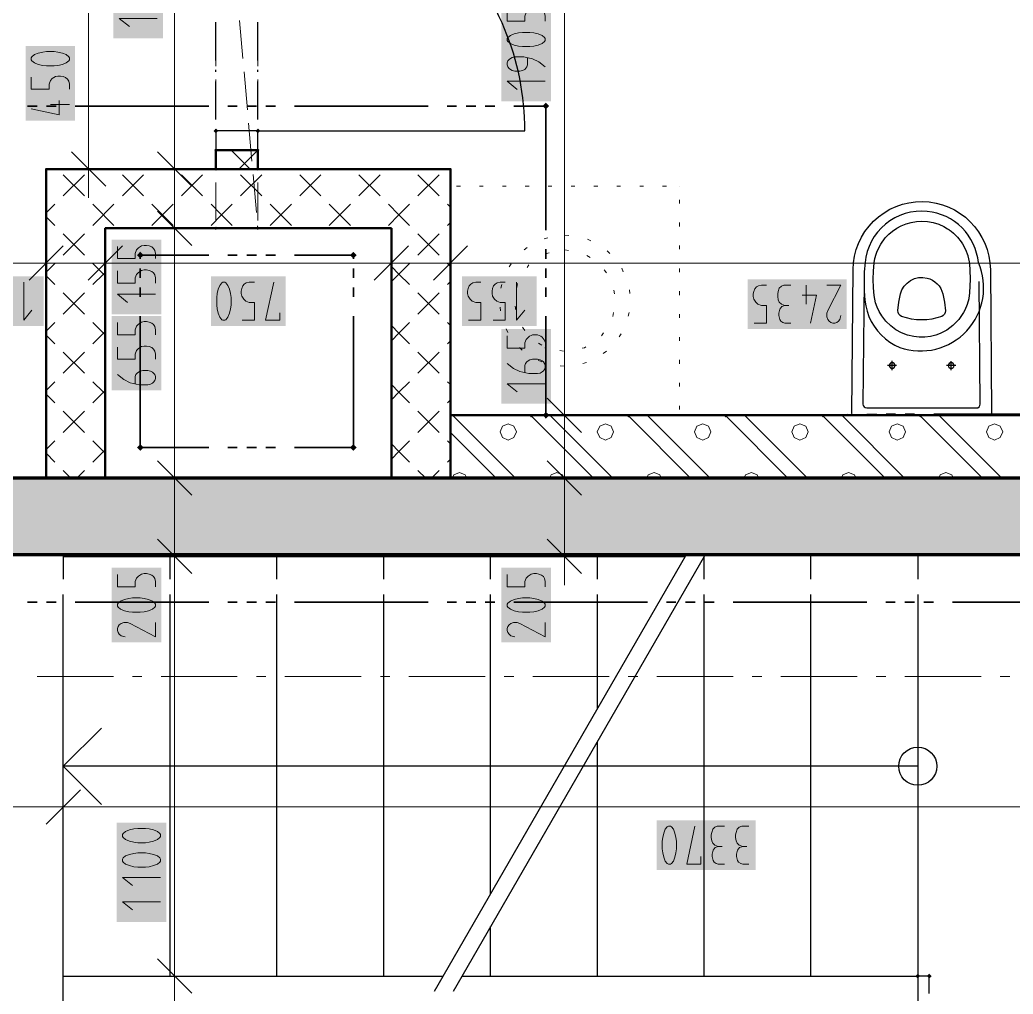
# Model space of a CAD drawing. Header units: millimetres. Extents: x 0 to 594, y 0 to 420.
# Drawn here: x 509.23 to 535.92, y 236.55 to 262.72 of the extents above; entities that cross this region are included whole.
import ezdxf

# ---------------------------------------------------------------- set-up
doc = ezdxf.new("R2010")
doc.units = ezdxf.units.MM
doc.header["$LTSCALE"] = 8
for name, color, linetype in [('PDF_Dokresleni pod rovinou rezu', 7, 'Continuous'), ('PDF_Dvere', 7, 'Continuous'), ('PDF_Instalacni prizdivky', 7, 'Continuous'), ('PDF_Koty delkove', 7, 'Continuous'), ('PDF_Osy hlavni', 7, 'Continuous'), ('PDF_Pozarni useky', 7, 'Continuous'), ('PDF_Preklady', 7, 'Continuous'), ('PDF_Pricky CP', 7, 'Continuous'), ('PDF_Pricky zdene', 7, 'Continuous'), ('PDF_Sanita', 7, 'Continuous'), ('PDF_Schody 2D', 7, 'Continuous'), ('PDF_Steny obvodove nosne', 7, 'Continuous')]:
    doc.layers.add(name, color=color, linetype=linetype)

msp = doc.modelspace()

# ---------------------------------------------------------------- linework, layer by layer
at = {"layer": 'PDF_Dokresleni pod rovinou rezu', "lineweight": 25}
msp.add_lwpolyline([(533.669, 236.574), (533.669, 237.037), (533.362, 237.037)], dxfattribs=at)
at = {"layer": 'PDF_Dokresleni pod rovinou rezu', "lineweight": 25, "transparency": 33554559}
for points in [[(533.426, 237.037), (533.362, 236.973), (533.362, 237.101), (533.298, 237.037)], [(533.669, 236.973), (533.605, 237.037), (533.734, 237.037), (533.669, 237.101)], [(533.734, 237.037), (533.669, 236.973), (533.669, 237.101), (533.605, 237.037)]]:
    msp.add_solid(points, dxfattribs=at)
at = {"layer": 'PDF_Dvere', "lineweight": 25}
msp.add_lwpolyline([(515.63, 259.79), (515.63, 259.741), (522.805, 259.741, 0.414214), (515.63, 266.916), (515.63, 266.401)], format="xyb", dxfattribs=at)
for points in [[(514.502, 261.635), (514.502, 262.66)], [(515.63, 261.635), (515.63, 262.66)], [(514.502, 261.327), (514.502, 261.378)], [(515.63, 261.327), (515.63, 261.378)], [(514.502, 260.046), (514.502, 261.071)], [(515.63, 260.046), (515.63, 261.071)], [(514.502, 259.741), (514.502, 259.79)]]:
    msp.add_lwpolyline(points, dxfattribs=at)
msp.add_lwpolyline([(514.502, 259.741), (514.502, 259.228), (515.63, 259.228), (515.63, 259.741)], close=True, dxfattribs=at)
at = {"layer": 'PDF_Dvere', "lineweight": 25, "transparency": 33554559}
for points in [[(514.502, 259.677), (514.438, 259.741), (514.566, 259.741), (514.502, 259.805)], [(515.63, 259.677), (515.566, 259.741), (515.694, 259.741), (515.63, 259.805)]]:
    msp.add_solid(points, dxfattribs=at)
at = {"layer": 'PDF_Instalacni prizdivky', "lineweight": 50}
msp.add_lwpolyline([(520.806, 250.413), (544.996, 250.413), (545.816, 250.413), (545.816, 252.105), (545.764, 252.105), (520.806, 252.105)], close=True, dxfattribs=at)
at = {"layer": 'PDF_Instalacni prizdivky', "lineweight": 9}
for points in [[(522.553, 250.413), (520.862, 252.105)], [(523.01, 252.048), (522.953, 252.105)], [(524.644, 250.413), (523.01, 252.048)], [(525.167, 250.413), (523.476, 252.105)], [(525.623, 252.048), (525.567, 252.105)], [(527.258, 250.413), (525.623, 252.048)], [(527.781, 250.413), (526.09, 252.105)], [(528.237, 252.048), (528.181, 252.105)], [(529.872, 250.413), (528.237, 252.048)], [(530.395, 250.413), (528.703, 252.105)], [(530.851, 252.048), (530.794, 252.105)], [(532.486, 250.413), (530.851, 252.048)], [(533.008, 250.413), (531.317, 252.105)], [(533.464, 252.048), (533.408, 252.105)], [(535.099, 250.413), (533.464, 252.048)], [(535.622, 250.413), (533.931, 252.105)], [(530.197, 251.876), (530.042, 251.811), (529.978, 251.656), (530.042, 251.501), (530.197, 251.437), (530.353, 251.501), (530.417, 251.656), (530.353, 251.811), (530.197, 251.876)], [(522.031, 250.413), (520.806, 251.638)], [(521.242, 250.413), (521.204, 250.505), (521.049, 250.569), (520.894, 250.505), (520.856, 250.413)], [(523.856, 250.413), (523.818, 250.505), (523.663, 250.569), (523.508, 250.505), (523.47, 250.413)], [(526.47, 250.413), (526.432, 250.505), (526.277, 250.569), (526.121, 250.505), (526.084, 250.413)], [(529.083, 250.413), (529.046, 250.505), (528.89, 250.569), (528.735, 250.505), (528.697, 250.413)], [(531.697, 250.413), (531.659, 250.505), (531.504, 250.569), (531.349, 250.505), (531.311, 250.413)], [(534.311, 250.413), (534.273, 250.505), (534.118, 250.569), (533.963, 250.505), (533.925, 250.413)]]:
    msp.add_lwpolyline(points, dxfattribs=at)
for points in [[(522.356, 251.876), (522.201, 251.811), (522.137, 251.656), (522.201, 251.501), (522.356, 251.437), (522.511, 251.501), (522.576, 251.656), (522.511, 251.811)], [(524.97, 251.876), (524.815, 251.811), (524.75, 251.656), (524.815, 251.501), (524.97, 251.437), (525.125, 251.501), (525.189, 251.656), (525.125, 251.811)], [(527.584, 251.876), (527.428, 251.811), (527.364, 251.656), (527.428, 251.501), (527.584, 251.437), (527.739, 251.501), (527.803, 251.656), (527.739, 251.811)], [(532.811, 251.876), (532.656, 251.811), (532.591, 251.656), (532.656, 251.501), (532.811, 251.437), (532.966, 251.501), (533.031, 251.656), (532.966, 251.811)], [(535.425, 251.876), (535.269, 251.811), (535.205, 251.656), (535.269, 251.501), (535.425, 251.437), (535.58, 251.501), (535.644, 251.656), (535.58, 251.811)]]:
    msp.add_lwpolyline(points, close=True, dxfattribs=at)
at = {"layer": 'PDF_Instalacni prizdivky', "lineweight": 9, "transparency": 33554559}
for points in [[(522.97, 252.044), (522.947, 252.067), (522.993, 252.067), (522.97, 252.09)], [(525.584, 252.044), (525.561, 252.067), (525.607, 252.067), (525.584, 252.09)], [(528.198, 252.044), (528.175, 252.067), (528.221, 252.067), (528.198, 252.09)], [(530.812, 252.044), (530.788, 252.067), (530.835, 252.067), (530.812, 252.09)], [(533.425, 252.044), (533.402, 252.067), (533.448, 252.067), (533.425, 252.09)]]:
    msp.add_solid(points, dxfattribs=at)
at = {"layer": 'PDF_Koty delkove', "lineweight": 18}
for points in [[(523.866, 248.312), (523.866, 250.413), (523.866, 251.625), (523.866, 252.105), (523.866, 271.631), (523.866, 273.117), (523.866, 330.055)], [(513.393, 237.037), (513.393, 248.312), (513.393, 250.413), (513.393, 257.127), (513.393, 258.716), (513.393, 271.631), (513.393, 273.117)], [(511.079, 258.716), (511.079, 263.328), (511.079, 271.631)], [(522.328, 263.018), (522.328, 262.69), (522.806, 262.69), (522.806, 262.827), (522.841, 262.922), (522.892, 262.977), (522.977, 263.031), (523.045, 263.045), (523.114, 263.045), (523.182, 263.031), (523.25, 263.004), (523.301, 262.963), (523.336, 262.909), (523.353, 262.827), (523.353, 262.69)], [(512.928, 262.761), (511.903, 262.761), (512.176, 262.543)], [(522.942, 262.388), (522.737, 262.388), (522.636, 262.374), (522.516, 262.347), (522.414, 262.306), (522.345, 262.252), (522.328, 262.224), (522.328, 262.17), (522.345, 262.142), (522.414, 262.088), (522.516, 262.046), (522.636, 262.019), (522.737, 262.005), (522.942, 262.005), (523.045, 262.019), (523.165, 262.046), (523.267, 262.088), (523.336, 262.142), (523.353, 262.17)], [(523.353, 262.17), (523.353, 262.224), (523.336, 262.252), (523.267, 262.306), (523.165, 262.347), (523.045, 262.374), (522.942, 262.388)], [(510.156, 261.871), (509.951, 261.871), (509.849, 261.857), (509.729, 261.83), (509.627, 261.789), (509.558, 261.735), (509.542, 261.707), (509.542, 261.653), (509.558, 261.625), (509.627, 261.57), (509.729, 261.529), (509.849, 261.501), (509.951, 261.487), (510.156, 261.487), (510.258, 261.501), (510.378, 261.529), (510.48, 261.57), (510.549, 261.625), (510.567, 261.653), (510.567, 261.707), (510.549, 261.735), (510.48, 261.789), (510.378, 261.83)], [(510.378, 261.83), (510.258, 261.857), (510.156, 261.871)], [(523.353, 261.458), (523.182, 261.595), (523.011, 261.677), (522.772, 261.731), (522.532, 261.731), (522.465, 261.717), (522.414, 261.69), (522.38, 261.663), (522.345, 261.622), (522.328, 261.567), (522.328, 261.513), (522.345, 261.458), (522.38, 261.417), (522.414, 261.389), (522.465, 261.361), (522.532, 261.348), (522.67, 261.348), (522.737, 261.361), (522.806, 261.389), (522.857, 261.458), (522.875, 261.513), (522.875, 261.704)], [(509.542, 261.187), (509.542, 260.858), (510.019, 260.858), (510.019, 260.996), (510.054, 261.091), (510.105, 261.146), (510.19, 261.2), (510.258, 261.214), (510.327, 261.214), (510.395, 261.2), (510.463, 261.173), (510.514, 261.132), (510.549, 261.078), (510.567, 260.996), (510.567, 260.858)], [(523.353, 261.074), (522.328, 261.074), (522.601, 260.856)], [(510.293, 260.557), (510.293, 260.173), (509.542, 260.338)], [(510.567, 260.448), (510.054, 260.448)], [(511.54, 258.255), (510.618, 259.177)], [(513.854, 258.255), (512.932, 259.177)], [(511.848, 258.716), (511.079, 258.716), (510.31, 258.716)], [(511.079, 258.716), (511.079, 257.947)], [(514.162, 258.716), (513.393, 258.716), (512.624, 258.716)], [(513.854, 256.666), (512.932, 257.588)], [(514.162, 257.127), (513.393, 257.127), (512.624, 257.127)], [(509.941, 256.96), (509.941, 256.191), (509.941, 255.422)], [(511.53, 256.96), (511.53, 256.191), (511.53, 255.422)], [(519.217, 256.96), (519.217, 256.191), (519.217, 255.422)], [(520.806, 256.96), (520.806, 256.191), (520.806, 255.422)], [(510.402, 256.652), (509.48, 255.73)], [(511.991, 256.652), (511.068, 255.73)], [(511.856, 256.639), (511.856, 256.311), (512.333, 256.311), (512.333, 256.448), (512.368, 256.543), (512.419, 256.598), (512.505, 256.652)], [(512.505, 256.652), (512.572, 256.666), (512.641, 256.666), (512.71, 256.652), (512.777, 256.625), (512.828, 256.584), (512.863, 256.53), (512.881, 256.448), (512.881, 256.311)], [(519.678, 256.652), (518.756, 255.73)], [(521.267, 256.652), (520.345, 255.73)], [(545.764, 256.191), (529.394, 256.191), (520.806, 256.191), (519.217, 256.191), (511.53, 256.191), (509.941, 256.191), (496.155, 256.191)], [(511.856, 255.982), (511.856, 255.653), (512.333, 255.653), (512.333, 255.791), (512.368, 255.886), (512.419, 255.941), (512.505, 255.995), (512.572, 256.009), (512.641, 256.009), (512.71, 255.995), (512.777, 255.968), (512.828, 255.927), (512.863, 255.873), (512.881, 255.791), (512.881, 255.653)], [(509.338, 255.678), (509.338, 254.653), (509.557, 254.926)], [(515.209, 254.653), (515.537, 254.653), (515.537, 255.131), (515.4, 255.131), (515.305, 255.166), (515.25, 255.217), (515.195, 255.302), (515.181, 255.37), (515.181, 255.438), (515.195, 255.507), (515.223, 255.575), (515.264, 255.626), (515.318, 255.661), (515.4, 255.678), (515.537, 255.678)], [(516.222, 254.857), (516.222, 254.653), (515.838, 254.653), (516.057, 255.678)], [(521.294, 254.653), (521.622, 254.653), (521.622, 255.131), (521.485, 255.131), (521.39, 255.166), (521.335, 255.217), (521.281, 255.302), (521.267, 255.37), (521.267, 255.438), (521.281, 255.507), (521.308, 255.575), (521.349, 255.626), (521.403, 255.661), (521.485, 255.678), (521.622, 255.678)], [(521.951, 254.653), (522.279, 254.653), (522.279, 255.131), (522.142, 255.131), (522.047, 255.166), (521.992, 255.217), (521.938, 255.302), (521.924, 255.37), (521.924, 255.438), (521.938, 255.507), (521.965, 255.575), (522.006, 255.626), (522.06, 255.661), (522.142, 255.678), (522.279, 255.678)], [(522.581, 255.678), (522.581, 254.653), (522.799, 254.926)], [(528.97, 254.576), (529.298, 254.576), (529.298, 255.053), (529.161, 255.053), (529.066, 255.088), (529.011, 255.14), (528.957, 255.225), (528.943, 255.292), (528.943, 255.361), (528.957, 255.43), (528.984, 255.497), (529.025, 255.549), (529.079, 255.583), (529.161, 255.601), (529.298, 255.601)], [(529.614, 255.43), (529.6, 255.361), (529.6, 255.292), (529.614, 255.207), (529.641, 255.14), (529.696, 255.088), (529.791, 255.053)], [(529.955, 255.601), (529.764, 255.601), (529.696, 255.566), (529.641, 255.515), (529.614, 255.43)], [(530.366, 255.601), (530.366, 255.088)], [(530.914, 255.601), (531.297, 255.601), (530.941, 254.917), (530.914, 254.848), (530.914, 254.746), (530.941, 254.678), (530.982, 254.627), (531.023, 254.592), (531.078, 254.576), (531.132, 254.576), (531.187, 254.592), (531.228, 254.627), (531.269, 254.678), (531.297, 254.78)], [(512.881, 255.352), (511.856, 255.352), (512.128, 255.134)], [(530.257, 255.327), (530.64, 255.327), (530.475, 254.576)], [(529.955, 254.576), (529.791, 254.576), (529.736, 254.592), (529.682, 254.627), (529.654, 254.678), (529.627, 254.78), (529.627, 254.848), (529.654, 254.951), (529.709, 255.02), (529.791, 255.053), (529.9, 255.053)], [(511.856, 254.592), (511.856, 254.264), (512.333, 254.264), (512.333, 254.401), (512.368, 254.496), (512.419, 254.551), (512.505, 254.605), (512.572, 254.619), (512.641, 254.619), (512.71, 254.605), (512.777, 254.578), (512.828, 254.537), (512.863, 254.483), (512.881, 254.401), (512.881, 254.264)], [(511.856, 253.935), (511.856, 253.607), (512.333, 253.607), (512.333, 253.744), (512.368, 253.839), (512.419, 253.894), (512.505, 253.948), (512.572, 253.962), (512.641, 253.962), (512.71, 253.948), (512.777, 253.921), (512.828, 253.88), (512.863, 253.826), (512.881, 253.744), (512.881, 253.607)], [(522.806, 253.251), (522.806, 253.442), (522.824, 253.497), (522.857, 253.538), (522.892, 253.565), (522.942, 253.593), (523.011, 253.606), (523.147, 253.606), (523.216, 253.593), (523.267, 253.565), (523.301, 253.538), (523.336, 253.497), (523.353, 253.442), (523.353, 253.388), (523.336, 253.333), (523.301, 253.292), (523.267, 253.265), (523.216, 253.237), (523.147, 253.223), (522.909, 253.223), (522.67, 253.278), (522.499, 253.36), (522.328, 253.497)], [(512.333, 252.95), (512.333, 253.141), (512.351, 253.196), (512.385, 253.237), (512.419, 253.264), (512.47, 253.291), (512.538, 253.305), (512.675, 253.305), (512.743, 253.291), (512.795, 253.264), (512.828, 253.237), (512.863, 253.196), (512.881, 253.141), (512.881, 253.087), (512.863, 253.032), (512.828, 252.991), (512.795, 252.963), (512.743, 252.936), (512.675, 252.922), (512.436, 252.922), (512.197, 252.977), (512.026, 253.059), (511.856, 253.196)], [(523.353, 252.949), (522.328, 252.949), (522.601, 252.731)], [(524.327, 251.643), (523.405, 252.566)], [(524.635, 252.105), (523.866, 252.105), (523.097, 252.105)], [(513.854, 249.952), (512.932, 250.875)], [(524.327, 249.952), (523.405, 250.875)], [(514.162, 250.413), (513.393, 250.413), (512.624, 250.413)], [(524.635, 250.413), (523.866, 250.413), (523.097, 250.413)], [(513.854, 247.851), (512.932, 248.773)], [(524.327, 247.851), (523.405, 248.773)], [(514.162, 248.312), (513.393, 248.312), (512.624, 248.312)], [(524.635, 248.312), (523.866, 248.312), (523.097, 248.312)], [(523.866, 248.312), (523.866, 247.543)], [(511.856, 247.824), (511.856, 247.496), (512.333, 247.496), (512.333, 247.633), (512.368, 247.728), (512.419, 247.783), (512.505, 247.837), (512.572, 247.851), (512.641, 247.851), (512.71, 247.837), (512.777, 247.81), (512.828, 247.769), (512.863, 247.715), (512.881, 247.633), (512.881, 247.496)], [(522.328, 247.824), (522.328, 247.496), (522.806, 247.496), (522.806, 247.633), (522.841, 247.728), (522.892, 247.783), (522.977, 247.837), (523.045, 247.851), (523.114, 247.851), (523.182, 247.837), (523.25, 247.81), (523.301, 247.769), (523.336, 247.715), (523.353, 247.633), (523.353, 247.496)], [(512.47, 247.194), (512.265, 247.194), (512.163, 247.18), (512.043, 247.153), (511.941, 247.112), (511.872, 247.058), (511.856, 247.03), (511.856, 246.976), (511.872, 246.948), (511.941, 246.894), (512.043, 246.853)], [(512.043, 246.853), (512.163, 246.825), (512.265, 246.811), (512.47, 246.811), (512.572, 246.825), (512.692, 246.853), (512.795, 246.894), (512.863, 246.948), (512.881, 246.976), (512.881, 247.03), (512.863, 247.058), (512.795, 247.112), (512.692, 247.153), (512.572, 247.18), (512.47, 247.194)], [(522.942, 247.194), (522.737, 247.194), (522.636, 247.18), (522.516, 247.153), (522.414, 247.112), (522.345, 247.058), (522.328, 247.03), (522.328, 246.976), (522.345, 246.948), (522.414, 246.894), (522.516, 246.853), (522.636, 246.825), (522.737, 246.811), (522.942, 246.811), (523.045, 246.825), (523.165, 246.853), (523.267, 246.894), (523.336, 246.948)], [(523.336, 246.948), (523.353, 246.976), (523.353, 247.03), (523.336, 247.058), (523.267, 247.112), (523.165, 247.153), (523.045, 247.18), (522.942, 247.194)], [(512.881, 246.537), (512.881, 246.154), (512.197, 246.51), (512.128, 246.537), (512.026, 246.537), (511.958, 246.51), (511.907, 246.469), (511.872, 246.428), (511.856, 246.373), (511.856, 246.319), (511.872, 246.264), (511.907, 246.223), (511.958, 246.182), (512.06, 246.154)], [(523.353, 246.537), (523.353, 246.154), (522.67, 246.51), (522.601, 246.537), (522.499, 246.537), (522.431, 246.51), (522.38, 246.469), (522.345, 246.428), (522.328, 246.373), (522.328, 246.319), (522.345, 246.264), (522.38, 246.223), (522.431, 246.182), (522.532, 246.154)], [(510.402, 242.35), (510.402, 241.581), (510.402, 240.813)], [(510.863, 242.043), (509.941, 241.12)], [(544.944, 241.581), (527.533, 241.581), (514.611, 241.581), (510.402, 241.581), (501.792, 241.581), (487.237, 241.581), (481.087, 241.581), (476.182, 241.581), (471.637, 241.581), (470.838, 241.581), (469.351, 241.581), (434.86, 241.581), (428.813, 241.581), (416.513, 241.581), (405.084, 241.581), (397.192, 241.581), (389.71, 241.581), (312.015, 241.581), (304.533, 241.581), (297.307, 241.581), (294.693, 241.581), (286.493, 241.581), (285.314, 241.581)], [(526.837, 240.88), (526.796, 240.983), (526.742, 241.051), (526.714, 241.069), (526.66, 241.069), (526.632, 241.051), (526.578, 240.983), (526.537, 240.88), (526.51, 240.76), (526.496, 240.658)], [(527.536, 240.248), (527.536, 240.044), (527.153, 240.044), (527.371, 241.069)], [(528.165, 241.069), (527.974, 241.069), (527.906, 241.034), (527.851, 240.983), (527.824, 240.898), (527.81, 240.829), (527.81, 240.76), (527.824, 240.675), (527.851, 240.608), (527.906, 240.556), (528.001, 240.522)], [(528.823, 241.069), (528.631, 241.069), (528.563, 241.034), (528.508, 240.983), (528.481, 240.898), (528.467, 240.829), (528.467, 240.76), (528.481, 240.675), (528.508, 240.608), (528.563, 240.556), (528.658, 240.522)], [(526.496, 240.658), (526.496, 240.453), (526.51, 240.351), (526.537, 240.231), (526.578, 240.129), (526.632, 240.06), (526.66, 240.044), (526.714, 240.044), (526.742, 240.06), (526.796, 240.129), (526.837, 240.231), (526.865, 240.351), (526.879, 240.453), (526.879, 240.658), (526.865, 240.76), (526.837, 240.88)], [(528.165, 240.044), (528.001, 240.044), (527.946, 240.06), (527.892, 240.095), (527.864, 240.146), (527.837, 240.248), (527.837, 240.317), (527.864, 240.419), (527.919, 240.488), (528.001, 240.522), (528.11, 240.522)], [(528.823, 240.044), (528.658, 240.044), (528.603, 240.06), (528.549, 240.095), (528.521, 240.146), (528.494, 240.248), (528.494, 240.317), (528.521, 240.419), (528.576, 240.488)], [(528.576, 240.488), (528.658, 240.522), (528.768, 240.522)], [(512.606, 240.346), (512.401, 240.346), (512.299, 240.333), (512.179, 240.305), (512.077, 240.264), (512.008, 240.21), (511.992, 240.182), (511.992, 240.128), (512.008, 240.1), (512.077, 240.046), (512.179, 240.005), (512.299, 239.977), (512.401, 239.963), (512.606, 239.963), (512.708, 239.977), (512.828, 240.005), (512.93, 240.046), (512.999, 240.1), (513.017, 240.128), (513.017, 240.182), (512.999, 240.21), (512.93, 240.264)], [(512.93, 240.264), (512.828, 240.305), (512.708, 240.333), (512.606, 240.346)], [(513.017, 239.689), (511.992, 239.689), (512.264, 239.471)], [(513.017, 239.032), (511.992, 239.032), (512.264, 238.814)], [(513.854, 236.576), (512.932, 237.499)], [(514.162, 237.037), (513.393, 237.037), (512.624, 237.037)], [(513.393, 141.969), (513.393, 179.323), (513.393, 180.731), (513.393, 184.278), (513.393, 192.523), (513.393, 198.908), (513.393, 200.394), (513.393, 213.309), (513.393, 214.898), (513.393, 221.56), (513.393, 223.712), (513.393, 234.987), (513.393, 237.037)]]:
    msp.add_lwpolyline(points, dxfattribs=at)
for points in [[(514.524, 255.267), (514.524, 255.062), (514.538, 254.961), (514.565, 254.841), (514.607, 254.738), (514.661, 254.67), (514.689, 254.653), (514.743, 254.653), (514.771, 254.67), (514.825, 254.738), (514.866, 254.841), (514.894, 254.961), (514.908, 255.062), (514.908, 255.267), (514.894, 255.37), (514.866, 255.49), (514.825, 255.592), (514.771, 255.661), (514.743, 255.678), (514.689, 255.678), (514.661, 255.661), (514.607, 255.592), (514.565, 255.49), (514.538, 255.37)], [(512.606, 241.004), (512.401, 241.004), (512.299, 240.99), (512.179, 240.962), (512.077, 240.921), (512.008, 240.867), (511.992, 240.839), (511.992, 240.785), (512.008, 240.757), (512.077, 240.703), (512.179, 240.662), (512.299, 240.634), (512.401, 240.62), (512.606, 240.62), (512.708, 240.634), (512.828, 240.662), (512.93, 240.703), (512.999, 240.757), (513.017, 240.785), (513.017, 240.839), (512.999, 240.867), (512.93, 240.921), (512.828, 240.962), (512.708, 240.99)]]:
    msp.add_lwpolyline(points, close=True, dxfattribs=at)
msp.add_lwpolyline([(522.328, 254.236), (522.328, 253.908), (522.806, 253.908), (522.806, 254.045), (522.841, 254.14), (522.892, 254.195, -0.753257), (523.353, 253.908)], format="xyb", dxfattribs=at)
at = {"layer": 'PDF_Koty delkove', "color": 7, "lineweight": 18, "true_color": 0xffffff, "transparency": 33554559}
for points in [[(513.082, 262.224), (513.082, 264.886), (511.749, 262.224), (511.749, 264.886)], [(523.507, 260.537), (523.507, 263.199), (522.175, 260.537), (522.175, 263.199)], [(510.72, 260.02), (510.72, 262.025), (509.388, 260.02), (509.388, 262.025)], [(513.034, 254.815), (513.034, 256.82), (511.702, 254.815), (511.702, 256.82)], [(509.875, 255.832), (507.871, 255.832), (509.875, 254.5), (507.871, 254.5)], [(516.376, 255.832), (514.371, 255.832), (516.376, 254.5), (514.371, 254.5)], [(523.118, 255.832), (521.113, 255.832), (523.118, 254.5), (521.113, 254.5)], [(531.451, 255.755), (528.789, 255.755), (531.451, 254.422), (528.789, 254.422)], [(513.034, 252.768), (513.034, 254.773), (511.702, 252.768), (511.702, 254.773)], [(523.507, 252.412), (523.507, 254.417), (522.175, 252.412), (522.175, 254.417)], [(513.034, 246), (513.034, 248.005), (511.702, 246), (511.702, 248.005)], [(523.507, 246), (523.507, 248.005), (522.175, 246), (522.175, 248.005)], [(513.17, 238.495), (513.17, 241.157), (511.838, 238.495), (511.838, 241.157)], [(529.004, 241.223), (526.342, 241.223), (529.004, 239.89), (526.342, 239.89)]]:
    msp.add_solid(points, dxfattribs=at)
at = {"layer": 'PDF_Osy hlavni', "lineweight": 18}
for points in [[(511.746, 245.083), (509.696, 245.083)], [(512.514, 245.083), (512.258, 245.083)], [(515.077, 245.083), (513.027, 245.083)], [(515.846, 245.083), (515.589, 245.083)], [(518.408, 245.083), (516.358, 245.083)], [(519.177, 245.083), (518.921, 245.083)], [(521.739, 245.083), (519.689, 245.083)], [(522.508, 245.083), (522.252, 245.083)], [(525.07, 245.083), (523.02, 245.083)], [(525.839, 245.083), (525.583, 245.083)], [(528.402, 245.083), (526.352, 245.083)], [(529.17, 245.083), (528.914, 245.083)], [(531.733, 245.083), (529.683, 245.083)], [(532.502, 245.083), (532.245, 245.083)], [(535.064, 245.083), (533.014, 245.083)], [(535.833, 245.083), (535.577, 245.083)]]:
    msp.add_lwpolyline(points, dxfattribs=at)
at = {"layer": 'PDF_Pozarni useky', "lineweight": 35}
for points in [[(509.696, 260.407), (509.439, 260.407)], [(510.208, 260.407), (509.952, 260.407)], [(514.308, 260.407), (510.721, 260.407)], [(515.077, 260.407), (514.821, 260.407)], [(515.589, 260.407), (515.333, 260.407)], [(516.102, 260.407), (515.846, 260.407)], [(520.202, 260.407), (516.614, 260.407)], [(520.97, 260.407), (520.714, 260.407)], [(521.483, 260.407), (521.227, 260.407)], [(521.995, 260.407), (521.739, 260.407)], [(523.368, 260.407), (522.508, 260.407)], [(523.368, 257.073), (523.368, 260.407)], [(523.368, 256.305), (523.368, 256.561)], [(512.469, 256.305), (512.469, 256.405)], [(514.308, 256.405), (512.469, 256.405)], [(515.077, 256.405), (514.821, 256.405)], [(515.589, 256.405), (515.333, 256.405)], [(516.102, 256.405), (515.846, 256.405)], [(518.196, 256.405), (516.614, 256.405)], [(518.196, 256.305), (518.196, 256.405)], [(512.469, 255.792), (512.469, 256.048)], [(518.196, 255.792), (518.196, 256.048)], [(523.368, 255.792), (523.368, 256.048)], [(512.469, 255.28), (512.469, 255.536)], [(518.196, 255.28), (518.196, 255.536)], [(523.368, 255.28), (523.368, 255.536)], [(512.469, 251.236), (512.469, 254.767)], [(518.196, 254.767), (518.196, 251.236), (516.614, 251.236)], [(523.368, 252.105), (523.368, 254.767)], [(525.59, 252.11), (523.368, 252.105)], [(526.359, 252.112), (526.103, 252.112)], [(526.871, 252.114), (526.615, 252.113)], [(527.384, 252.115), (527.128, 252.114)], [(531.484, 252.126), (527.896, 252.116)], [(532.253, 252.128), (531.996, 252.127)], [(532.765, 252.129), (532.509, 252.128)], [(533.278, 252.13), (533.021, 252.13)], [(537.378, 252.141), (533.79, 252.132)], [(514.308, 251.236), (512.469, 251.236)], [(515.077, 251.236), (514.821, 251.236)], [(515.589, 251.236), (515.333, 251.236)], [(516.102, 251.236), (515.846, 251.236)], [(509.696, 247.081), (509.439, 247.081)], [(510.208, 247.081), (509.952, 247.081)], [(514.308, 247.081), (510.721, 247.081)], [(515.077, 247.081), (514.821, 247.081)], [(515.589, 247.081), (515.333, 247.081)], [(516.102, 247.081), (515.846, 247.081)], [(520.202, 247.081), (516.614, 247.081)], [(520.97, 247.081), (520.714, 247.081)], [(521.483, 247.081), (521.227, 247.081)], [(521.995, 247.081), (521.739, 247.081)], [(526.095, 247.081), (522.508, 247.081)], [(526.864, 247.081), (526.608, 247.081)], [(527.377, 247.081), (527.12, 247.081)], [(527.889, 247.081), (527.633, 247.081)], [(531.989, 247.081), (528.402, 247.081)], [(532.758, 247.081), (532.502, 247.081)], [(533.27, 247.081), (533.014, 247.081)], [(533.783, 247.081), (533.527, 247.081)], [(537.883, 247.081), (534.295, 247.081)]]:
    msp.add_lwpolyline(points, dxfattribs=at)
at = {"layer": 'PDF_Pozarni useky', "lineweight": 35, "transparency": 33554559}
for points in [[(523.368, 260.317), (523.279, 260.407), (523.458, 260.407), (523.368, 260.497)], [(523.458, 260.407), (523.368, 260.317), (523.368, 260.497), (523.279, 260.407)], [(512.469, 256.316), (512.38, 256.405), (512.559, 256.405), (512.469, 256.495)], [(512.559, 256.405), (512.469, 256.316), (512.469, 256.495), (512.38, 256.405)], [(518.196, 256.316), (518.107, 256.405), (518.286, 256.405), (518.196, 256.495)], [(518.286, 256.405), (518.196, 256.316), (518.196, 256.495), (518.107, 256.405)], [(523.458, 252.105), (523.369, 252.015), (523.368, 252.194), (523.279, 252.104)], [(523.368, 252.015), (523.279, 252.105), (523.458, 252.105), (523.368, 252.194)], [(512.469, 251.146), (512.38, 251.236), (512.559, 251.236), (512.469, 251.325)], [(512.559, 251.236), (512.469, 251.146), (512.469, 251.325), (512.38, 251.236)], [(518.286, 251.236), (518.196, 251.146), (518.196, 251.325), (518.107, 251.236)], [(518.196, 251.146), (518.107, 251.236), (518.286, 251.236), (518.196, 251.325)]]:
    msp.add_solid(points, dxfattribs=at)
at = {"layer": 'PDF_Preklady', "lineweight": 18}
for points in [[(515.228, 261.686), (515.139, 262.707)], [(514.502, 261.481), (514.502, 262.506)], [(515.63, 261.481), (515.63, 262.506)], [(515.35, 260.308), (515.26, 261.329)], [(514.502, 260.097), (514.502, 261.122)], [(515.63, 260.097), (515.63, 261.122)], [(514.502, 259.228), (514.502, 259.738)], [(515.471, 258.929), (515.381, 259.95)], [(515.63, 259.228), (515.63, 259.738)], [(514.502, 258.713), (514.502, 258.716), (514.502, 259.228)], [(515.63, 258.713), (515.63, 258.716), (515.63, 259.228)], [(515.592, 257.551), (515.502, 258.572)], [(514.502, 257.33), (514.502, 258.355)], [(515.63, 257.33), (515.63, 258.355)], [(514.821, 257.127), (515.63, 257.127), (515.624, 257.193)]]:
    msp.add_lwpolyline(points, dxfattribs=at)
at = {"layer": 'PDF_Preklady', "lineweight": 18, "transparency": 33554559}
for points in [[(514.502, 259.182), (514.456, 259.228), (514.548, 259.228), (514.502, 259.274)], [(514.502, 259.182), (514.456, 259.228), (514.548, 259.228), (514.502, 259.274)], [(515.63, 259.182), (515.583, 259.228), (515.676, 259.228), (515.63, 259.274)], [(515.63, 259.182), (515.583, 259.228), (515.676, 259.228), (515.63, 259.274)], [(514.502, 258.67), (514.456, 258.716), (514.548, 258.716), (514.502, 258.762)], [(514.502, 258.67), (514.456, 258.716), (514.548, 258.716), (514.502, 258.762)], [(515.63, 258.67), (515.583, 258.716), (515.676, 258.716), (515.63, 258.762)], [(515.63, 258.67), (515.583, 258.716), (515.676, 258.716), (515.63, 258.762)], [(514.502, 257.081), (514.456, 257.127), (514.548, 257.127), (514.502, 257.173)], [(514.548, 257.127), (514.502, 257.081), (514.502, 257.173), (514.456, 257.127)], [(515.676, 257.127), (515.63, 257.081), (515.63, 257.173), (515.583, 257.127)], [(515.63, 257.081), (515.583, 257.127), (515.676, 257.127), (515.63, 257.173)], [(515.634, 257.081), (515.584, 257.123), (515.676, 257.131), (515.626, 257.173)]]:
    msp.add_solid(points, dxfattribs=at)
at = {"layer": 'PDF_Pricky CP', "lineweight": 50}
for points in [[(520.806, 257.127), (520.806, 258.716), (515.63, 258.716), (514.502, 258.716), (511.53, 258.716), (509.941, 258.716), (509.941, 250.465), (509.941, 250.413), (511.53, 250.413), (511.53, 257.127), (514.502, 257.127), (515.63, 257.127), (519.217, 257.127)], [(519.217, 257.127), (519.217, 250.413), (520.806, 250.413), (520.806, 252.105), (520.806, 257.127)]]:
    msp.add_lwpolyline(points, dxfattribs=at)
at = {"layer": 'PDF_Pricky CP', "lineweight": 9}
for points in [[(510.968, 257.996), (510.4, 258.565)], [(510.968, 258.565), (510.4, 257.996)], [(512.557, 257.996), (511.988, 258.565)], [(512.557, 258.565), (511.988, 257.996)], [(514.146, 257.996), (513.577, 258.565)], [(514.146, 258.565), (513.577, 257.996)], [(515.735, 257.996), (515.166, 258.565)], [(515.735, 258.565), (515.166, 257.996)], [(517.323, 257.996), (516.755, 258.565)], [(517.323, 258.565), (516.755, 257.996)], [(518.912, 257.996), (518.343, 258.565)], [(518.912, 258.565), (518.343, 257.996)], [(520.501, 257.996), (519.932, 258.565)], [(520.501, 258.565), (519.932, 257.996)], [(509.941, 257.537), (510.174, 257.77)], [(511.53, 257.435), (511.478, 257.486), (511.194, 257.77)], [(511.53, 257.537), (511.763, 257.77)], [(513.352, 257.201), (513.067, 257.486), (512.783, 257.77)], [(512.783, 257.201), (513.067, 257.486), (513.352, 257.77)], [(514.94, 257.201), (514.656, 257.486), (514.371, 257.77)], [(514.371, 257.201), (514.656, 257.486), (514.94, 257.77)], [(516.529, 257.201), (516.245, 257.486), (515.96, 257.77)], [(515.96, 257.201), (516.245, 257.486), (516.529, 257.77)], [(518.118, 257.201), (517.833, 257.486), (517.549, 257.77)], [(517.549, 257.201), (517.833, 257.486), (518.118, 257.77)], [(519.706, 257.201), (519.422, 257.486), (519.138, 257.77)], [(519.138, 257.201), (519.422, 257.486), (519.706, 257.77)], [(520.806, 257.691), (520.726, 257.77)], [(510.174, 257.201), (509.941, 257.435)], [(511.194, 257.201), (511.478, 257.486), (511.53, 257.537)], [(511.763, 257.201), (511.53, 257.435)], [(520.806, 257.281), (520.726, 257.201)], [(510.968, 256.407), (510.4, 256.976)], [(510.968, 256.976), (510.4, 256.407)], [(520.501, 256.407), (519.932, 256.976)], [(520.501, 256.976), (519.932, 256.407)], [(509.941, 255.948), (510.174, 256.182)], [(511.53, 255.846), (511.478, 255.897), (511.194, 256.182)], [(519.217, 255.692), (519.422, 255.897), (519.706, 256.182)], [(519.706, 255.613), (519.422, 255.897), (519.217, 256.102)], [(520.806, 256.102), (520.726, 256.182)], [(510.174, 255.613), (509.941, 255.846)], [(511.194, 255.613), (511.478, 255.897), (511.53, 255.948)], [(520.806, 255.692), (520.726, 255.613)], [(510.968, 254.818), (510.4, 255.387)], [(510.968, 255.387), (510.4, 254.818)], [(520.501, 254.818), (519.932, 255.387)], [(520.501, 255.387), (519.932, 254.818)], [(509.941, 254.36), (510.174, 254.593)], [(511.53, 254.257), (511.478, 254.308), (511.194, 254.593)], [(511.194, 254.024), (511.478, 254.308), (511.53, 254.36)], [(519.217, 254.103), (519.422, 254.308), (519.706, 254.593)], [(519.706, 254.024), (519.422, 254.308), (519.217, 254.513)], [(520.806, 254.513), (520.726, 254.593)], [(510.174, 254.024), (509.941, 254.257)], [(520.806, 254.103), (520.726, 254.024)], [(510.968, 253.23), (510.4, 253.798)], [(510.968, 253.798), (510.4, 253.23)], [(520.501, 253.23), (519.932, 253.798)], [(520.501, 253.798), (519.932, 253.23)], [(509.941, 252.771), (510.174, 253.004)], [(511.53, 252.668), (511.478, 252.72), (511.194, 253.004)], [(511.194, 252.435), (511.478, 252.72), (511.53, 252.771)], [(519.217, 252.515), (519.422, 252.72), (519.706, 253.004)], [(519.706, 252.435), (519.422, 252.72), (519.217, 252.925)], [(520.806, 252.925), (520.726, 253.004)], [(510.174, 252.435), (509.941, 252.668)], [(520.806, 252.515), (520.726, 252.435)], [(510.968, 251.641), (510.4, 252.21)], [(510.968, 252.21), (510.4, 251.641)], [(520.501, 251.641), (519.932, 252.21)], [(520.501, 252.21), (519.932, 251.641)], [(509.941, 251.182), (510.174, 251.415)], [(511.53, 251.08), (511.478, 251.131), (511.194, 251.415)], [(511.194, 250.847), (511.478, 251.131), (511.53, 251.182)], [(519.217, 250.926), (519.422, 251.131), (519.706, 251.415)], [(519.706, 250.847), (519.422, 251.131), (519.217, 251.336)], [(520.806, 251.336), (520.726, 251.415)], [(510.174, 250.847), (509.941, 251.08)], [(520.806, 250.926), (520.726, 250.847)], [(510.607, 250.413), (510.4, 250.621)], [(510.968, 250.621), (510.761, 250.413)], [(520.14, 250.413), (519.932, 250.621)], [(520.501, 250.621), (520.293, 250.413)]]:
    msp.add_lwpolyline(points, dxfattribs=at)
at = {"layer": 'PDF_Pricky zdene', "lineweight": 50}
for points in [[(514.502, 259.228), (515.63, 259.228)], [(514.502, 259.228), (514.502, 258.716), (515.63, 258.716), (515.63, 259.228)]]:
    msp.add_lwpolyline(points, dxfattribs=at)
at = {"layer": 'PDF_Pricky zdene', "lineweight": 9}
for points in [[(515.425, 258.716), (514.912, 259.228)], [(515.63, 259.228), (515.117, 258.716)]]:
    msp.add_lwpolyline(points, dxfattribs=at)
at = {"layer": 'PDF_Sanita', "lineweight": 13}
for points in [[(520.806, 258.255), (520.806, 258.255)], [(520.806, 258.255), (520.806, 258.255)], [(521.073, 258.255), (520.97, 258.255)], [(521.688, 258.255), (521.585, 258.255)], [(522.303, 258.255), (522.2, 258.255)], [(522.918, 258.255), (522.815, 258.255)], [(523.533, 258.255), (523.43, 258.255)], [(524.148, 258.255), (524.045, 258.255)], [(524.763, 258.255), (524.66, 258.255)], [(525.378, 258.255), (525.275, 258.255)], [(525.993, 258.255), (525.89, 258.255)], [(526.608, 258.255), (526.505, 258.255)], [(526.956, 258.255), (526.956, 258.255)], [(526.956, 258.255), (526.956, 258.255)], [(520.806, 257.791), (520.806, 257.893)], [(526.956, 257.791), (526.956, 257.893)], [(520.806, 257.176), (520.806, 257.278)], [(526.956, 257.176), (526.956, 257.278)], [(523.32, 256.841), (523.419, 256.868)], [(523.881, 256.937), (523.983, 256.928)], [(524.484, 256.83), (524.577, 256.786)], [(520.806, 256.561), (520.806, 256.663)], [(522.783, 256.548), (522.867, 256.607)], [(523.881, 256.546), (523.981, 256.526)], [(525.014, 256.522), (525.086, 256.45)], [(526.956, 256.561), (526.956, 256.663)], [(523.355, 256.44), (523.358, 256.442), (523.455, 256.462)], [(524.472, 256.397), (524.557, 256.34)], [(520.806, 255.946), (520.806, 256.048)], [(522.38, 256.088), (522.439, 256.172)], [(522.867, 256.075), (522.914, 256.146)], [(524.938, 256.01), (524.995, 255.925)], [(525.406, 256.052), (525.449, 255.959)], [(526.956, 255.946), (526.956, 256.048)], [(520.806, 255.331), (520.806, 255.433)], [(522.159, 255.517), (522.186, 255.616)], [(522.586, 255.539), (522.606, 255.639)], [(525.191, 255.462), (525.211, 255.362)], [(525.612, 255.475), (525.621, 255.373)], [(526.956, 255.331), (526.956, 255.433)], [(522.148, 254.906), (522.139, 255.008)], [(522.563, 254.935), (522.543, 255.036)], [(520.806, 254.716), (520.806, 254.818)], [(525.184, 254.859), (525.164, 254.758)], [(525.608, 254.863), (525.582, 254.764)], [(526.956, 254.716), (526.956, 254.818)], [(522.347, 254.327), (522.303, 254.42)], [(522.802, 254.382), (522.745, 254.467)], [(520.806, 254.101), (520.806, 254.203)], [(524.916, 254.317), (524.859, 254.232)], [(525.394, 254.289), (525.335, 254.205)], [(526.956, 254.101), (526.956, 254.203)], [(522.733, 253.852), (522.66, 253.925)], [(523.257, 253.984), (523.172, 254.041)], [(523.843, 253.821), (523.742, 253.841)], [(524.439, 253.941), (524.404, 253.917), (524.345, 253.905)], [(524.996, 253.824), (524.912, 253.765)], [(520.806, 253.486), (520.806, 253.589)], [(523.258, 253.539), (523.165, 253.582)], [(526.956, 253.486), (526.956, 253.589)], [(523.859, 253.424), (523.757, 253.433)], [(524.463, 253.523), (524.364, 253.497)], [(520.806, 252.871), (520.806, 252.974)], [(526.956, 252.871), (526.956, 252.974)], [(520.806, 252.256), (520.806, 252.359)], [(526.956, 252.256), (526.956, 252.359)], [(520.806, 252.105), (520.806, 252.105)], [(520.806, 252.105), (520.806, 252.105)], [(521.073, 252.105), (520.97, 252.105)], [(521.688, 252.105), (521.585, 252.105)], [(522.303, 252.105), (522.2, 252.105)], [(522.918, 252.105), (522.815, 252.105)], [(523.533, 252.105), (523.43, 252.105)], [(524.148, 252.105), (524.045, 252.105)], [(524.763, 252.105), (524.66, 252.105)], [(525.378, 252.105), (525.275, 252.105)], [(525.993, 252.105), (525.89, 252.105)], [(526.608, 252.105), (526.505, 252.105)], [(526.956, 252.105), (526.956, 252.105)], [(526.956, 252.105), (526.956, 252.105)]]:
    msp.add_lwpolyline(points, dxfattribs=at)
at = {"layer": 'PDF_Sanita', "lineweight": 25}
for points in [[(535.312, 256.013), (535.343, 252.155), (535.343, 252.155), (535.328, 252.118), (535.292, 252.103), (531.637, 252.106), (531.637, 252.106), (531.601, 252.121), (531.586, 252.158), (531.623, 256.016), (531.633, 256.198), (531.661, 256.376), (531.707, 256.551), (531.769, 256.72), (531.848, 256.883), (531.943, 257.038), (532.052, 257.182), (532.175, 257.315), (532.311, 257.436), (532.458, 257.543), (532.614, 257.635), (532.778, 257.71), (532.949, 257.77), (533.124, 257.812), (533.303, 257.836), (533.485, 257.843, -0.409119)], [(534.991, 256.203), (534.973, 256.332), (534.944, 256.461), (534.904, 256.586), (534.853, 256.708), (534.792, 256.824), (534.72, 256.936), (534.64, 257.04), (534.551, 257.138), (534.453, 257.227), (534.349, 257.308), (534.238, 257.379), (534.121, 257.44), (534, 257.491), (533.874, 257.532), (533.746, 257.561), (533.615, 257.58), (533.465, 257.587), (533.315, 257.579), (533.167, 257.557), (533.021, 257.521), (532.88, 257.47), (532.744, 257.405), (532.615, 257.328), (532.494, 257.238), (532.383, 257.137), (532.282, 257.025), (532.193, 256.904), (532.116, 256.775), (532.052, 256.64), (532.001, 256.498), (531.965, 256.353), (531.944, 256.205), (531.925, 255.951), (531.919, 255.698), (531.925, 255.445), (531.943, 255.191), (531.964, 255.044), (532, 254.898), (532.05, 254.757), (532.114, 254.621), (532.191, 254.492), (532.28, 254.371), (532.381, 254.259), (532.492, 254.158), (532.613, 254.068), (532.742, 253.99), (532.877, 253.925, 0.655081)], [(532.671, 253.515, 0.414228), (532.594, 253.438, 0.414276), (532.671, 253.361, 0.414253), (532.748, 253.438, 0.414197)], [(534.26, 253.513, 0.414155), (534.183, 253.437, 0.414143), (534.26, 253.36, 0.414174), (534.337, 253.437, 0.41418)]]:
    msp.add_lwpolyline(points, format="xyb", close=True, dxfattribs=at)
for points in [[(534.209, 257.083), (534.26, 257.045), (534.323, 256.992), (534.432, 256.883), (534.528, 256.762), (534.561, 256.712), (534.645, 256.556), (534.706, 256.39), (534.708, 256.384), (534.743, 256.221), (534.761, 256.032), (534.761, 256.032), (534.762, 256.012), (534.768, 255.745), (534.755, 255.402), (534.754, 255.391), (534.733, 255.239), (534.731, 255.227), (534.689, 255.074), (534.628, 254.927), (534.595, 254.863), (534.466, 254.673), (534.305, 254.51), (534.142, 254.391), (533.963, 254.3), (533.848, 254.258), (533.702, 254.222), (533.553, 254.204), (533.403, 254.202), (533.254, 254.218), (533.087, 254.258), (532.927, 254.319), (532.776, 254.401), (532.638, 254.502), (532.506, 254.629), (532.394, 254.774), (532.394, 254.774), (532.326, 254.887), (532.27, 255.007), (532.229, 255.125), (532.187, 255.321), (532.171, 255.529), (532.171, 255.529), (532.166, 255.76), (532.171, 255.973), (532.188, 256.201), (532.209, 256.318), (532.242, 256.432), (532.242, 256.432), (532.271, 256.512), (532.271, 256.512), (532.365, 256.699), (532.489, 256.868), (532.581, 256.965), (532.684, 257.052), (532.795, 257.128), (532.913, 257.192), (533.046, 257.246), (533.184, 257.285), (533.325, 257.309), (533.468, 257.317), (533.624, 257.307), (533.776, 257.279), (533.925, 257.233), (534.066, 257.169), (534.066, 257.169), (534.164, 257.112), (534.197, 257.091), (534.209, 257.083)], [(531.919, 255.698), (531.888, 252.404), (531.896, 252.365), (531.918, 252.331), (531.951, 252.309), (531.99, 252.301), (531.991, 252.301), (534.939, 252.298), (534.939, 252.298), (534.979, 252.306), (535.012, 252.329), (535.034, 252.362), (535.041, 252.402), (535.015, 255.696)], [(533.604, 254.669), (533.466, 254.663), (533.329, 254.669), (533.193, 254.687), (533.059, 254.718), (532.928, 254.76), (532.886, 254.784), (532.853, 254.82), (532.833, 254.865), (532.828, 254.913), (532.852, 255.14), (532.898, 255.364), (532.898, 255.363), (532.937, 255.472), (532.996, 255.57), (533.073, 255.655), (533.166, 255.724), (533.271, 255.773), (533.382, 255.801), (533.497, 255.806), (533.611, 255.789), (533.686, 255.764), (533.757, 255.73), (533.823, 255.686), (533.882, 255.634), (533.934, 255.575), (533.978, 255.509), (534.012, 255.438), (534.036, 255.363), (534.036, 255.364), (534.081, 255.139), (534.105, 254.912), (534.1, 254.864), (534.08, 254.819), (534.047, 254.783), (534.005, 254.76)], [(534.672, 255.026), (534.663, 255.005)], [(534.005, 254.76), (533.874, 254.717), (533.74, 254.687), (533.604, 254.669)], [(532.671, 253.315), (532.671, 253.561)], [(534.26, 253.314), (534.26, 253.56)], [(532.794, 253.438), (532.548, 253.438)], [(534.383, 253.436), (534.137, 253.437)], [(532.67, 252.105), (532.696, 252.105)], [(534.233, 252.104), (534.259, 252.104)]]:
    msp.add_lwpolyline(points, dxfattribs=at)
at = {"layer": 'PDF_Schody 2D', "lineweight": 25}
for points in [[(510.402, 248.312), (510.402, 247.697)], [(510.402, 248.312), (527.11, 248.312)], [(513.272, 247.697), (513.272, 248.312)], [(516.142, 247.697), (516.142, 248.312)], [(519.012, 247.697), (519.012, 248.312)], [(527.11, 248.312), (520.363, 236.627)], [(527.622, 247.697), (527.622, 248.312), (520.876, 236.627)], [(521.882, 247.697), (521.882, 248.312)], [(524.752, 247.697), (524.752, 248.312)], [(530.492, 247.697), (530.492, 248.312)], [(533.362, 248.312), (533.362, 247.697)], [(510.402, 237.037), (510.402, 247.287)], [(513.272, 237.037), (513.272, 247.287)], [(516.142, 237.037), (516.142, 247.287)], [(519.012, 237.037), (519.012, 247.287)], [(521.882, 239.258), (521.882, 247.287)], [(524.752, 244.229), (524.752, 247.287)], [(527.622, 237.037), (527.622, 247.287)], [(530.492, 237.037), (530.492, 247.287)], [(533.362, 247.287), (533.362, 224.737)], [(511.427, 241.65), (510.402, 242.675), (511.427, 243.7)], [(524.752, 237.037), (524.752, 243.341)], [(533.362, 242.675), (510.402, 242.675)], [(521.882, 237.037), (521.882, 238.37)], [(510.402, 224.737), (510.402, 237.037), (520.6, 237.037)], [(521.112, 237.037), (533.362, 237.037)]]:
    msp.add_lwpolyline(points, dxfattribs=at)
msp.add_circle((533.362, 242.675), 0.513, dxfattribs=at)
at = {"layer": 'PDF_Steny obvodove nosne', "lineweight": 70}
for points in [[(519.217, 250.413), (511.53, 250.413), (509.941, 250.413), (506.917, 250.413)], [(544.996, 250.413), (520.806, 250.413), (519.217, 250.413)], [(506.917, 248.363), (544.944, 248.363), (544.996, 248.363)]]:
    msp.add_lwpolyline(points, dxfattribs=at)
at = {"layer": 'PDF_Steny obvodove nosne', "color": 9, "lineweight": 9, "true_color": 0xc0c0c0, "transparency": 33554559}
msp.add_solid([(506.917, 248.363), (544.996, 248.363), (506.917, 250.413), (544.996, 250.413)], dxfattribs=at)

doc.saveas('drawing.dxf')
